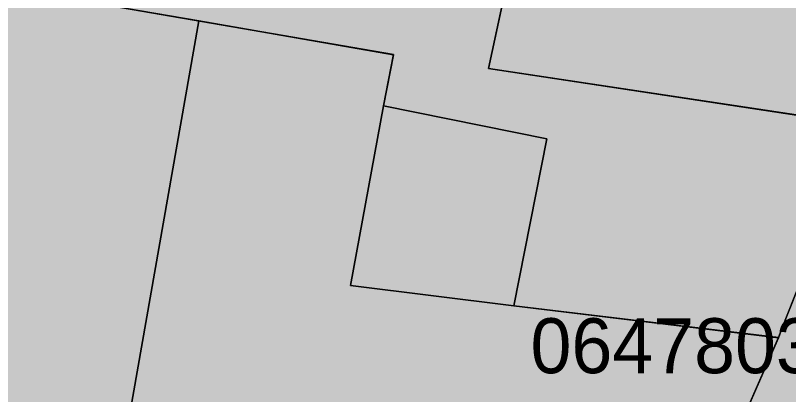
# Model space of a CAD drawing. Header units: metres. Extents: x -6 to 1255, y -2 to 532.
# Drawn here: x 819.54 to 833.59, y 68.68 to 75.58 of the extents above; entities that cross this region are included whole.
import ezdxf

# ---------------------------------------------------------------- set-up
doc = ezdxf.new("R2010")
doc.units = ezdxf.units.M
doc.header["$MEASUREMENT"] = 0
for name, color, linetype, lineweight, true_color in [('TPX_BUILDINGS', 7, 'CONTINUOUS', 0, 0x000000), ('TPX_BUILDINGS_HATCH', 7, 'CONTINUOUS', 0, 0xf0f0f0), ('TPX_BUILDINGS_SHADOWS_HATCH', 7, 'CONTINUOUS', 0, 0x000000), ('TPX_BUILDINGS_SHADOWS_OUTLINES', 7, 'CONTINUOUS', 0, 0x000000), ('TPX_CADASTRES', 7, 'CONTINUOUS', 0, 0x646464), ('TPX_CADASTRES_TEXT', 7, 'CONTINUOUS', 0, 0x000000)]:
    doc.layers.add(name, color=color, linetype=linetype, lineweight=lineweight, true_color=true_color)

msp = doc.modelspace()

# ---------------------------------------------------------------- hatches: boundary and pattern name
at = {"layer": 'TPX_BUILDINGS_HATCH'}
for points in [[(822.608, 81.054), (821.268, 75.754), (822.868, 75.477), (826.408, 74.864), (826.228, 73.934), (829.198, 73.334), (828.598, 70.294), (833.408, 69.714), (833.478, 69.894), (834.938, 73.584), (828.138, 74.614), (829.208, 79.594), (829.548, 81.184), (830.048, 83.504), (823.608, 85.184), (823.048, 82.864), (822.608, 81.054)], [(803.698, 78.695), (797.318, 68.155), (802.768, 67.785), (805.648, 67.584), (807.408, 67.464), (811.038, 67.144), (812.048, 67.044), (817.308, 66.677), (820.488, 66.454), (821.278, 66.402), (822.868, 75.477), (821.268, 75.754), (818.907, 76.162), (813.218, 77.144), (808.518, 77.945), (803.698, 78.695)]]:
    msp.add_hatch(color=256, dxfattribs=at).paths.add_polyline_path(points)
h = msp.add_hatch(color=256, dxfattribs=at)
h.paths.add_polyline_path([(830.568, 63.234), (826.388, 53.634), (828.838, 53.024), (833.598, 51.854), (833.778, 52.354), (835.348, 56.554), (834.528, 56.734), (836.748, 61.724), (838.518, 65.684), (839.748, 68.434), (839.948, 68.874), (842.858, 75.374), (843.358, 76.494), (844.788, 79.684), (830.048, 83.504), (829.548, 81.184), (829.208, 79.594), (828.138, 74.614), (834.938, 73.584), (833.478, 69.894), (833.408, 69.714), (832.368, 67.334), (831.658, 65.714), (831.638, 65.684), (831.018, 64.244), (830.568, 63.234)])
h.paths.add_polyline_path([(829.768, 55.024), (831.138, 58.184), (833.218, 57.284), (831.848, 54.124), (829.768, 55.024)], flags=16)
h.paths.add_polyline_path([(834.138, 67.504), (835.078, 69.584), (838.348, 68.774), (837.138, 66.174), (834.138, 67.504)], flags=16)
at = {"layer": 'TPX_BUILDINGS_SHADOWS_HATCH'}
msp.add_hatch(color=256, dxfattribs=at).paths.add_polyline_path([(822.868, 75.477), (821.278, 66.402), (824.888, 66.164), (828.128, 65.944), (827.698, 63.654), (830.568, 63.234), (831.018, 64.244), (831.615, 65.632), (831.658, 65.714), (832.368, 67.334), (833.408, 69.714), (828.598, 70.294), (829.198, 73.334), (826.228, 73.934), (826.408, 74.864), (822.868, 75.477)])

# ---------------------------------------------------------------- linework, layer by layer
at = {"layer": 'TPX_BUILDINGS', "elevation": 0.042}
for points in [[(822.608, 81.054), (821.268, 75.754), (822.868, 75.477), (826.408, 74.864), (826.228, 73.934), (829.198, 73.334), (828.598, 70.294), (833.408, 69.714), (833.478, 69.894), (834.938, 73.584), (828.138, 74.614), (829.208, 79.594), (829.548, 81.184), (830.048, 83.504), (823.608, 85.184), (823.048, 82.864)], [(803.698, 78.695), (797.318, 68.155), (802.768, 67.785), (805.648, 67.584), (807.408, 67.464), (811.038, 67.144), (812.048, 67.044), (817.308, 66.677), (820.488, 66.454), (821.278, 66.402), (822.868, 75.477), (821.268, 75.754), (818.907, 76.162), (813.218, 77.144), (808.518, 77.945)]]:
    msp.add_lwpolyline(points, close=True, dxfattribs=at)
msp.add_lwpolyline([(844.788, 79.684), (830.048, 83.504), (829.548, 81.184), (829.208, 79.594), (828.138, 74.614), (834.938, 73.584), (833.478, 69.894), (833.408, 69.714), (832.368, 67.334), (831.658, 65.714), (831.638, 65.684), (831.018, 64.244), (830.568, 63.234), (826.388, 53.634), (828.838, 53.024), (833.598, 51.854)], dxfattribs=at)
at = {"layer": 'TPX_BUILDINGS_SHADOWS_OUTLINES', "elevation": 0.039}
msp.add_lwpolyline([(822.868, 75.477), (821.278, 66.402), (824.888, 66.164), (828.128, 65.944), (827.698, 63.654), (830.568, 63.234), (831.018, 64.244), (831.615, 65.632), (831.658, 65.714), (832.368, 67.334), (833.408, 69.714), (828.598, 70.294), (829.198, 73.334), (826.228, 73.934), (826.408, 74.864)], close=True, dxfattribs=at)
at = {"layer": 'TPX_CADASTRES', "elevation": 0.024}
for points in [[(822.608, 81.055), (821.268, 75.755), (826.408, 74.865), (826.228, 73.935), (825.628, 70.665), (828.598, 70.295), (833.408, 69.715), (833.478, 69.895), (834.938, 73.585), (828.138, 74.615), (829.208, 79.595), (829.548, 81.185), (830.048, 83.505), (823.608, 85.185), (823.048, 82.865)], [(803.698, 78.695), (797.318, 68.155), (802.768, 67.785), (805.648, 67.585), (807.408, 67.465), (811.038, 67.145), (812.048, 67.045), (820.488, 66.455), (824.888, 66.165), (828.128, 65.945), (831.658, 65.715), (832.368, 67.335), (833.408, 69.715), (828.598, 70.295), (825.628, 70.665), (826.228, 73.935), (826.408, 74.865), (821.268, 75.755), (813.218, 77.145), (808.518, 77.945)]]:
    msp.add_lwpolyline(points, close=True, dxfattribs=at)
msp.add_lwpolyline([(844.788, 79.685), (830.048, 83.505), (829.548, 81.185), (829.208, 79.595), (828.138, 74.615), (834.938, 73.585), (833.478, 69.895), (833.408, 69.715), (832.368, 67.335), (831.658, 65.715), (831.638, 65.685), (831.018, 64.245), (830.568, 63.235), (826.388, 53.635), (828.838, 53.025), (833.598, 51.855)], dxfattribs=at)

# ---------------------------------------------------------------- texts
at = {"layer": 'TPX_CADASTRES_TEXT'}
msp.add_text('0647803VK4704F', height=1, dxfattribs=at).set_placement((828.901, 69.068, 0.024))

doc.saveas('drawing.dxf')
